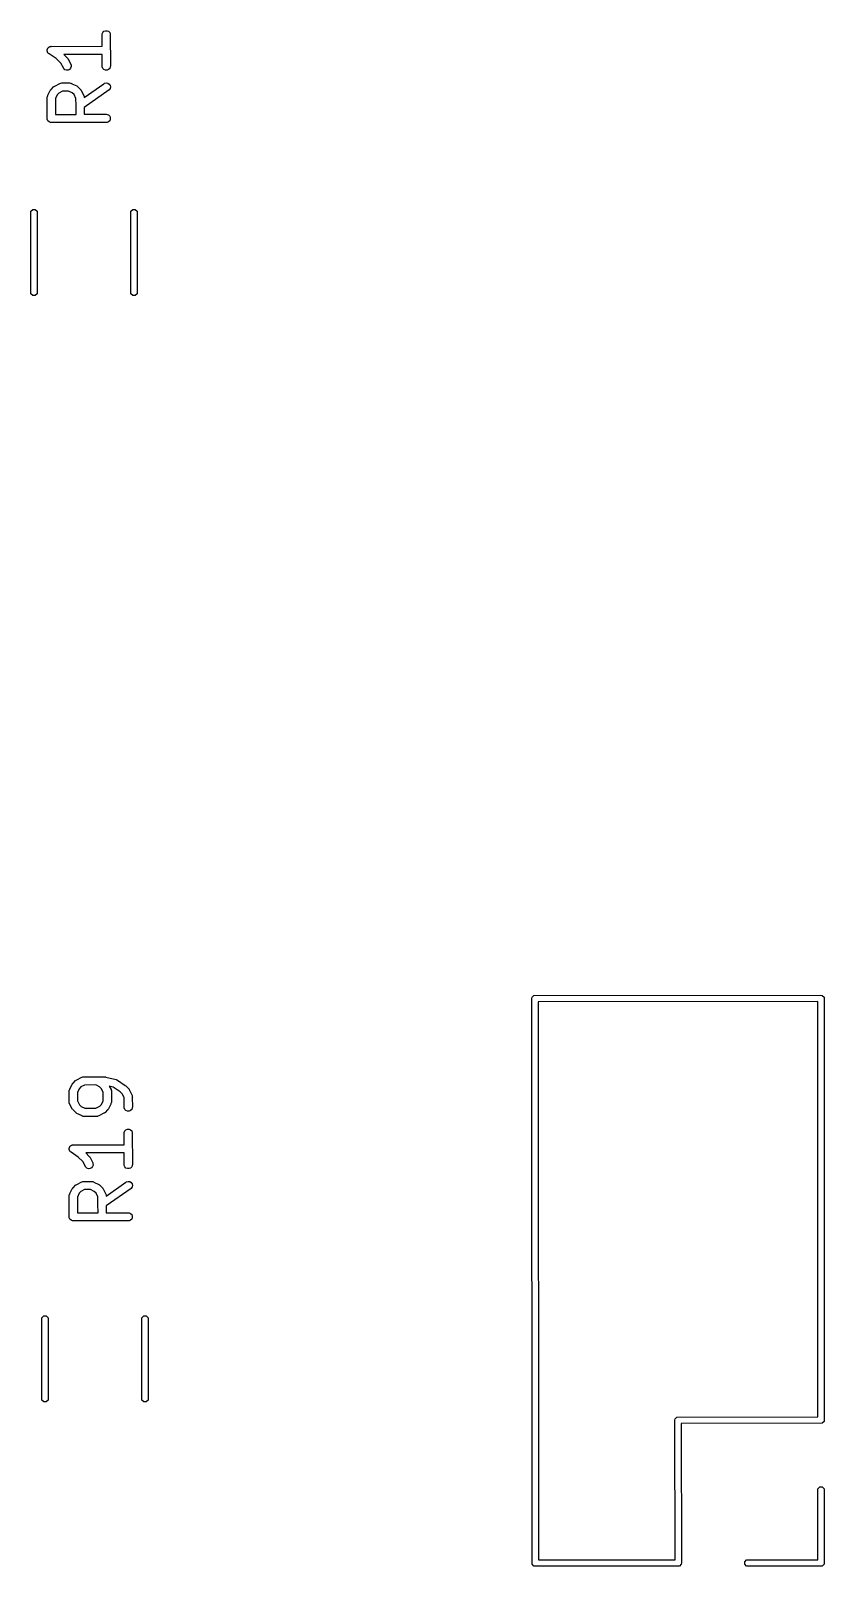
# Model space of a CAD drawing. Extents: x 37 to 347, y -147 to -34.
# Drawn here: x 240.68 to 255.12, y -137.58 to -109.61 of the extents above; entities that cross this region are included whole.
import ezdxf

# ---------------------------------------------------------------- set-up
doc = ezdxf.new("R2010")
doc.units = 0
doc.layers.add('BLACK', color=7, linetype='CONTINUOUS')

msp = doc.modelspace()

# ---------------------------------------------------------------- linework, layer by layer
at = {"layer": 'BLACK', "linetype": 'CONTINUOUS'}
for p, q in [((241.992459, -109.642617), (242.013151, -109.621925)), ((242.013151, -109.621925), (242.040187, -109.610726)), ((242.040187, -109.610726), (242.069451, -109.610726)), ((242.069451, -109.610726), (242.096487, -109.621925)), ((242.096487, -109.621925), (242.117179, -109.642617)), ((241.0079, -109.912889), (241.013151, -109.907639)), ((241.013151, -109.907639), (241.01994, -109.904826)), ((241.01994, -109.904826), (241.026046, -109.900738)), ((241.026046, -109.900738), (241.033326, -109.899281)), ((241.033326, -109.899281), (241.040187, -109.89644)), ((241.040187, -109.89644), (241.047587, -109.896429)), ((241.047587, -109.896429), (241.05474, -109.894999)), ((241.05474, -109.894999), (241.061868, -109.896409)), ((241.061868, -109.896409), (241.980337, -109.895104)), ((241.979819, -109.684285), (241.98126, -109.669653)), ((241.980337, -109.895104), (241.979819, -109.684285)), ((241.98126, -109.669653), (241.992459, -109.642617)), ((242.117179, -109.642617), (242.128378, -109.669653)), ((242.128378, -109.669653), (242.129819, -110.255713)), ((240.979819, -109.970078), (240.98126, -109.962793)), ((240.98126, -109.977282), (240.979819, -109.970078)), ((240.98126, -109.955367), (240.984072, -109.948578)), ((240.98126, -109.962793), (240.98126, -109.955367)), ((240.98126, -109.984631), (240.98126, -109.977282)), ((240.984101, -109.991491), (240.98126, -109.984631)), ((240.984072, -109.948578), (240.985498, -109.94137)), ((240.985558, -109.998772), (240.984101, -109.991491)), ((240.985498, -109.94137), (240.989617, -109.935191)), ((240.989646, -110.004877), (240.985558, -109.998772)), ((240.989617, -109.935191), (240.992459, -109.928331)), ((240.992459, -110.011667), (240.989646, -110.004877)), ((240.992459, -109.928331), (240.997654, -109.923135)), ((240.997709, -110.016917), (240.992459, -110.011667)), ((240.997654, -109.923135), (241.001731, -109.917021)), ((241.001841, -110.023087), (240.997709, -110.016917)), ((241.001731, -109.917021), (241.0079, -109.912889)), ((241.013099, -110.032307), (241.001841, -110.023087)), ((241.013151, -110.032359), (241.013099, -110.032307)), ((241.013173, -110.032368), (241.013151, -110.032359)), ((241.013216, -110.032403), (241.013173, -110.032368)), ((241.145532, -110.119142), (241.013216, -110.032403)), ((241.229881, -110.201879), (241.145532, -110.119142)), ((241.980702, -110.043684), (241.281958, -110.044676)), ((241.281958, -110.044676), (241.345947, -110.107442)), ((241.345947, -110.107442), (241.350667, -110.113192)), ((241.350667, -110.113192), (241.352164, -110.114491)), ((241.352164, -110.114491), (241.35289, -110.115901)), ((241.35289, -110.115901), (241.355275, -110.118807)), ((241.355275, -110.118807), (241.358926, -110.127622)), ((241.358926, -110.127622), (241.407615, -110.222172)), ((241.98126, -110.270345), (241.980702, -110.043684)), ((241.281283, -110.301697), (241.229881, -110.201879)), ((241.303391, -110.32087), (241.281283, -110.301697)), ((241.331152, -110.330124), (241.303391, -110.32087)), ((241.360342, -110.32805), (241.331152, -110.330124)), ((241.386517, -110.314962), (241.360342, -110.32805)), ((241.40569, -110.292855), (241.386517, -110.314962)), ((241.414944, -110.265093), (241.40569, -110.292855)), ((241.407615, -110.222172), (241.41287, -110.235903)), ((241.41287, -110.235903), (241.414944, -110.265093)), ((241.992459, -110.297381), (241.98126, -110.270345)), ((242.013151, -110.318073), (241.992459, -110.297381)), ((242.040187, -110.329272), (242.013151, -110.318073)), ((242.069451, -110.329272), (242.040187, -110.329272)), ((242.096487, -110.318073), (242.069451, -110.329272)), ((242.117179, -110.297381), (242.096487, -110.318073)), ((242.128378, -110.270345), (242.117179, -110.297381)), ((242.129819, -110.255713), (242.128378, -110.270345)), ((240.993681, -110.784251), (241.035356, -110.698363)), ((241.035356, -110.698363), (241.03932, -110.692063)), ((241.03932, -110.692063), (241.040078, -110.690236)), ((241.040078, -110.690236), (241.041208, -110.689065)), ((241.041208, -110.689065), (241.043188, -110.68592)), ((241.043188, -110.68592), (241.049682, -110.680287)), ((241.049682, -110.680287), (241.097024, -110.631252)), ((241.097024, -110.631252), (241.102773, -110.626533)), ((241.102773, -110.626533), (241.104073, -110.625035)), ((241.104073, -110.625035), (241.105486, -110.624307)), ((241.105486, -110.624307), (241.108389, -110.621925)), ((241.108389, -110.621925), (241.117199, -110.618275)), ((241.117199, -110.618275), (241.211754, -110.569584)), ((241.192115, -110.74698), (241.161871, -110.778307)), ((241.260972, -110.711522), (241.192115, -110.74698)), ((241.211754, -110.569584), (241.225485, -110.564329)), ((241.225485, -110.564329), (241.228174, -110.564137)), ((241.228174, -110.564137), (241.230663, -110.563107)), ((241.230663, -110.563107), (241.24446, -110.56298)), ((241.24446, -110.56298), (241.254675, -110.562255)), ((241.254675, -110.562255), (241.256521, -110.56287)), ((241.256521, -110.56287), (241.388152, -110.561666)), ((241.368604, -110.710537), (241.260972, -110.711522)), ((241.436986, -110.743718), (241.368604, -110.710537)), ((241.388152, -110.561666), (241.402784, -110.563107)), ((241.402784, -110.563107), (241.405273, -110.564138)), ((241.405273, -110.564138), (241.407961, -110.564329)), ((241.407961, -110.564329), (241.420954, -110.570633)), ((241.420954, -110.570633), (241.42982, -110.574306)), ((241.42982, -110.574306), (241.431042, -110.575528)), ((241.431042, -110.575528), (241.516931, -110.617203)), ((241.468313, -110.773962), (241.436986, -110.743718)), ((241.516931, -110.617203), (241.52323, -110.621167)), ((241.52323, -110.621167), (241.525058, -110.621925)), ((241.525058, -110.621925), (241.526228, -110.623055)), ((241.526228, -110.623055), (241.529374, -110.625035)), ((241.529374, -110.625035), (241.535006, -110.631529)), ((241.535006, -110.631529), (241.584042, -110.678871)), ((241.584042, -110.678871), (241.58876, -110.68462)), ((241.58876, -110.68462), (241.590259, -110.68592)), ((241.590259, -110.68592), (241.590986, -110.687333)), ((241.590986, -110.687333), (241.593369, -110.690236)), ((241.593369, -110.690236), (241.597018, -110.699046)), ((241.597018, -110.699046), (241.64571, -110.793601)), ((241.652439, -110.828079), (242.01181, -110.575223)), ((242.108989, -110.688537), (241.652904, -111.009441)), ((242.01181, -110.575223), (242.024623, -110.568013)), ((242.024623, -110.568013), (242.053194, -110.561684)), ((242.053194, -110.561684), (242.082012, -110.566769)), ((242.082012, -110.566769), (242.10669, -110.582496)), ((242.10669, -110.582496), (242.123472, -110.60647)), ((242.124716, -110.663858), (242.108989, -110.688537)), ((242.123472, -110.60647), (242.129802, -110.635041)), ((242.129802, -110.635041), (242.124716, -110.663858)), ((240.979819, -110.827142), (240.98126, -110.81251)), ((240.98126, -111.222726), (240.979819, -110.827142)), ((240.98126, -110.81251), (240.982291, -110.81002)), ((240.982291, -110.81002), (240.982482, -110.807333)), ((240.982482, -110.807333), (240.988786, -110.794339)), ((240.988786, -110.794339), (240.992459, -110.785474)), ((240.992459, -110.785474), (240.993681, -110.784251)), ((241.161871, -110.778307), (241.128503, -110.847074)), ((241.128503, -110.847074), (241.12955, -111.134408)), ((241.503684, -110.84265), (241.468313, -110.773962)), ((241.503646, -110.971624), (241.504144, -110.968801)), ((241.504162, -110.973957), (241.503646, -110.971624)), ((241.504144, -110.968801), (241.503684, -110.84265)), ((241.504745, -111.133875), (241.504162, -110.973957)), ((241.64571, -110.793601), (241.650965, -110.807332)), ((241.650965, -110.807332), (241.651156, -110.810021)), ((241.651156, -110.810021), (241.652187, -110.81251)), ((241.652187, -110.81251), (241.652233, -110.82518)), ((241.652233, -110.82518), (241.652439, -110.828079)), ((241.652904, -111.009441), (241.653356, -111.133664)), ((240.992459, -111.249762), (240.98126, -111.222726)), ((241.013151, -111.270454), (240.992459, -111.249762)), ((241.040187, -111.281653), (241.013151, -111.270454)), ((241.054819, -111.283094), (241.040187, -111.281653)), ((242.069451, -111.281653), (241.054819, -111.283094)), ((241.12955, -111.134408), (241.504745, -111.133875)), ((241.653356, -111.133664), (242.054819, -111.133094)), ((242.054819, -111.133094), (242.069451, -111.134535)), ((242.069451, -111.134535), (242.096487, -111.145734)), ((242.096487, -111.270454), (242.069451, -111.281653)), ((242.096487, -111.145734), (242.117179, -111.166426)), ((242.117179, -111.249762), (242.096487, -111.270454)), ((242.117179, -111.166426), (242.128378, -111.193462)), ((242.128378, -111.222726), (242.117179, -111.249762)), ((242.128378, -111.193462), (242.128378, -111.222726)), ((240.68, -112.922936), (240.684567, -112.899975)), ((240.684567, -114.400025), (240.68, -112.922936)), ((240.684567, -112.899975), (240.717039, -112.867503)), ((240.717039, -112.867503), (240.762961, -112.867503)), ((240.762961, -112.867503), (240.795433, -112.899975)), ((240.795433, -112.899975), (240.8, -114.377064)), ((242.5, -112.922936), (242.504567, -112.899975)), ((242.504567, -114.400025), (242.5, -112.922936)), ((242.504567, -112.899975), (242.537039, -112.867503)), ((242.537039, -112.867503), (242.582961, -112.867503)), ((242.582961, -112.867503), (242.615433, -112.899975)), ((242.615433, -112.899975), (242.62, -114.377064)), ((240.8, -114.377064), (240.795433, -114.400025)), ((242.62, -114.377064), (242.615433, -114.400025)), ((240.717039, -114.432497), (240.684567, -114.400025)), ((240.762961, -114.432497), (240.717039, -114.432497)), ((240.795433, -114.400025), (240.762961, -114.432497)), ((242.537039, -114.432497), (242.504567, -114.400025)), ((242.582961, -114.432497), (242.537039, -114.432497)), ((242.615433, -114.400025), (242.582961, -114.432497)), ((249.802332, -127.238057), (249.806899, -127.215096)), ((249.806899, -137.541018), (249.802332, -127.238057)), ((249.806899, -127.215096), (249.839371, -127.182624)), ((249.839371, -127.182624), (255.062332, -127.178057)), ((255.062332, -127.178057), (255.085293, -127.182624)), ((255.085293, -127.182624), (255.117765, -127.215096)), ((255.117765, -127.215096), (255.122332, -134.918057)), ((255.002364, -127.293562), (249.917801, -127.298008)), ((249.917801, -127.298008), (249.922307, -137.462479)), ((255.006849, -134.858153), (255.002364, -127.293562)), ((241.379819, -128.928571), (241.38126, -128.913939)), ((241.381077, -129.107658), (241.379819, -128.928571)), ((241.38126, -128.913939), (241.382291, -128.911449)), ((241.382291, -128.911449), (241.382482, -128.908762)), ((241.382482, -128.908762), (241.388786, -128.895768)), ((241.388786, -128.895768), (241.392459, -128.886903)), ((241.392459, -128.886903), (241.393681, -128.88568)), ((241.393681, -128.88568), (241.435356, -128.799792)), ((241.435356, -128.799792), (241.43932, -128.793492)), ((241.43932, -128.793492), (241.440078, -128.791665)), ((241.440078, -128.791665), (241.441208, -128.790494)), ((241.441208, -128.790494), (241.443188, -128.787349)), ((241.443188, -128.787349), (241.449682, -128.781716)), ((241.449682, -128.781716), (241.497024, -128.732681)), ((241.497024, -128.732681), (241.502773, -128.727962)), ((241.502773, -128.727962), (241.504073, -128.726464)), ((241.504073, -128.726464), (241.505486, -128.725736)), ((241.505486, -128.725736), (241.508389, -128.723354)), ((241.508389, -128.723354), (241.517199, -128.719704)), ((241.517199, -128.719704), (241.611754, -128.671013)), ((241.561871, -128.879736), (241.528619, -128.948266)), ((241.592115, -128.848409), (241.561871, -128.879736)), ((241.660803, -128.813038), (241.592115, -128.848409)), ((241.611754, -128.671013), (241.625485, -128.665758)), ((241.625485, -128.665758), (241.628174, -128.665566)), ((241.628174, -128.665566), (241.630663, -128.664536)), ((241.630663, -128.664536), (241.643333, -128.664489)), ((241.643333, -128.664489), (241.654675, -128.663684)), ((241.654675, -128.663684), (241.656943, -128.66444)), ((241.656943, -128.66444), (242.026247, -128.663095)), ((241.864521, -128.812296), (241.660803, -128.813038)), ((241.932224, -128.845147), (241.864521, -128.812296)), ((241.963551, -128.875391), (241.932224, -128.845147)), ((241.998975, -128.944182), (241.963551, -128.875391)), ((242.026247, -128.663095), (242.0288, -128.663346)), ((242.0288, -128.663346), (242.029893, -128.663184)), ((242.029893, -128.663184), (242.031764, -128.663638)), ((242.031764, -128.663638), (242.040879, -128.664536)), ((242.040879, -128.664536), (242.048547, -128.667712)), ((242.048547, -128.667712), (242.234913, -128.712953)), ((242.183097, -128.853347), (242.110395, -128.835698)), ((242.110395, -128.835698), (242.140948, -128.89503)), ((242.140948, -128.89503), (242.146203, -128.908761)), ((242.146203, -128.908761), (242.146394, -128.91145)), ((242.146394, -128.91145), (242.147425, -128.913939)), ((242.147425, -128.913939), (242.147518, -128.927278)), ((242.147518, -128.927278), (242.148277, -128.937951)), ((242.30748, -128.934886), (242.183097, -128.853347)), ((242.234913, -128.712953), (242.243535, -128.716033)), ((242.243535, -128.716033), (242.245352, -128.716393)), ((242.245352, -128.716393), (242.246323, -128.717029)), ((242.246323, -128.717029), (242.248759, -128.7179)), ((242.248759, -128.7179), (242.257262, -128.7242)), ((242.257262, -128.7242), (242.401183, -128.818548)), ((242.401183, -128.818548), (242.401223, -128.818581)), ((242.401223, -128.818581), (242.401247, -128.818591)), ((242.401247, -128.818591), (242.401311, -128.818653)), ((242.401311, -128.818653), (242.412558, -128.827864)), ((242.412558, -128.827864), (242.415678, -128.832523)), ((242.415678, -128.832523), (242.460232, -128.875537)), ((242.460232, -128.875537), (242.46495, -128.881286)), ((242.46495, -128.881286), (242.46645, -128.882587)), ((242.46645, -128.882587), (242.467177, -128.884)), ((242.467177, -128.884), (242.46956, -128.886903)), ((242.46956, -128.886903), (242.473209, -128.895713)), ((242.473209, -128.895713), (242.521901, -128.990268)), ((241.380408, -129.109666), (241.381077, -129.107658)), ((241.381166, -129.120338), (241.380408, -129.109666)), ((241.38126, -129.133679), (241.381166, -129.120338)), ((241.382291, -129.136168), (241.38126, -129.133679)), ((241.382482, -129.138856), (241.382291, -129.136168)), ((241.387737, -129.152588), (241.382482, -129.138856)), ((241.436429, -129.247144), (241.387737, -129.152588)), ((241.528619, -128.948266), (241.529709, -129.103435)), ((241.529709, -129.103435), (241.565133, -129.172226)), ((241.565133, -129.172226), (241.596461, -129.202471)), ((241.596461, -129.202471), (241.665082, -129.235767)), ((241.867818, -129.234611), (241.936569, -129.199208)), ((241.936569, -129.199208), (241.966814, -129.16788)), ((241.966814, -129.16788), (242.000065, -129.099351)), ((242.000065, -129.099351), (241.998975, -128.944182)), ((242.135004, -129.161936), (242.093329, -129.247826)), ((242.136226, -129.160715), (242.135004, -129.161936)), ((242.139895, -129.151855), (242.136226, -129.160715)), ((242.146203, -129.138857), (242.139895, -129.151855)), ((242.146394, -129.136167), (242.146203, -129.138857)), ((242.147425, -129.133679), (242.146394, -129.136167)), ((242.148866, -129.119047), (242.147425, -129.133679)), ((242.148277, -128.937951), (242.147607, -128.939958)), ((242.147607, -128.939958), (242.148866, -129.119047)), ((242.344504, -128.97063), (242.30748, -128.934886)), ((242.379928, -129.03942), (242.344504, -128.97063)), ((242.38126, -129.228917), (242.379928, -129.03942)), ((242.521901, -128.990268), (242.527156, -129.003999)), ((242.527156, -129.003999), (242.527347, -129.006688)), ((242.527347, -129.006688), (242.528378, -129.009177)), ((242.528378, -129.009177), (242.528471, -129.022516)), ((242.528471, -129.022516), (242.52923, -129.033189)), ((242.52923, -129.033189), (242.52856, -129.035196)), ((242.52856, -129.035196), (242.529819, -129.214285)), ((241.440078, -129.255953), (241.436429, -129.247144)), ((241.44246, -129.258855), (241.440078, -129.255953)), ((241.443188, -129.260269), (241.44246, -129.258855)), ((241.444686, -129.261568), (241.443188, -129.260269)), ((241.449405, -129.267318), (241.444686, -129.261568)), ((241.49844, -129.314659), (241.449405, -129.267318)), ((241.504073, -129.321154), (241.49844, -129.314659)), ((241.507218, -129.323133), (241.504073, -129.321154)), ((241.508389, -129.324264), (241.507218, -129.323133)), ((241.510216, -129.325021), (241.508389, -129.324264)), ((241.516516, -129.328986), (241.510216, -129.325021)), ((241.602405, -129.370661), (241.516516, -129.328986)), ((241.603627, -129.371883), (241.602405, -129.370661)), ((241.612486, -129.375552), (241.603627, -129.371883)), ((241.625485, -129.38186), (241.612486, -129.375552)), ((241.628174, -129.382051), (241.625485, -129.38186)), ((241.630663, -129.383082), (241.628174, -129.382051)), ((241.645295, -129.384523), (241.630663, -129.383082)), ((241.871899, -129.38323), (241.645295, -129.384523)), ((241.665082, -129.235767), (241.867818, -129.234611)), ((241.874009, -129.383934), (241.871899, -129.38323)), ((241.884951, -129.383156), (241.874009, -129.383934)), ((241.898022, -129.383082), (241.884951, -129.383156)), ((241.900511, -129.38205), (241.898022, -129.383082)), ((241.903199, -129.38186), (241.900511, -129.38205)), ((241.916931, -129.376605), (241.903199, -129.38186)), ((242.011487, -129.327912), (241.916931, -129.376605)), ((242.020296, -129.324264), (242.011487, -129.327912)), ((242.023198, -129.321881), (242.020296, -129.324264)), ((242.024612, -129.321154), (242.023198, -129.321881)), ((242.025911, -129.319655), (242.024612, -129.321154)), ((242.031661, -129.314937), (242.025911, -129.319655)), ((242.079002, -129.265901), (242.031661, -129.314937)), ((242.085497, -129.260269), (242.079002, -129.265901)), ((242.087476, -129.257123), (242.085497, -129.260269)), ((242.088607, -129.255953), (242.087476, -129.257123)), ((242.089364, -129.254125), (242.088607, -129.255953)), ((242.093329, -129.247826), (242.089364, -129.254125)), ((242.392459, -129.255953), (242.38126, -129.228917)), ((242.413151, -129.276645), (242.392459, -129.255953)), ((242.440187, -129.287844), (242.413151, -129.276645)), ((242.469451, -129.287844), (242.440187, -129.287844)), ((242.496487, -129.276645), (242.469451, -129.287844)), ((242.517179, -129.255953), (242.496487, -129.276645)), ((242.528378, -129.228917), (242.517179, -129.255953)), ((242.529819, -129.214285), (242.528378, -129.228917)), ((242.379819, -129.690476), (242.38126, -129.675844)), ((242.380337, -129.901295), (242.379819, -129.690476)), ((242.38126, -129.675844), (242.392459, -129.648808)), ((242.392459, -129.648808), (242.413151, -129.628116)), ((242.413151, -129.628116), (242.440187, -129.616917)), ((242.440187, -129.616917), (242.469451, -129.616917)), ((242.469451, -129.616917), (242.496487, -129.628116)), ((242.496487, -129.628116), (242.517179, -129.648808)), ((242.517179, -129.648808), (242.528378, -129.675844)), ((242.528378, -129.675844), (242.529819, -130.261904)), ((241.379819, -129.976269), (241.38126, -129.968984)), ((241.38126, -129.983473), (241.379819, -129.976269)), ((241.38126, -129.961558), (241.384072, -129.954769)), ((241.38126, -129.968984), (241.38126, -129.961558)), ((241.38126, -129.990822), (241.38126, -129.983473)), ((241.384101, -129.997682), (241.38126, -129.990822)), ((241.384072, -129.954769), (241.385498, -129.947561)), ((241.385558, -130.004963), (241.384101, -129.997682)), ((241.385498, -129.947561), (241.389617, -129.941382)), ((241.389646, -130.011068), (241.385558, -130.004963)), ((241.389617, -129.941382), (241.392459, -129.934522)), ((241.392459, -130.017858), (241.389646, -130.011068)), ((241.392459, -129.934522), (241.397654, -129.929326)), ((241.397709, -130.023108), (241.392459, -130.017858)), ((241.397654, -129.929326), (241.401731, -129.923212)), ((241.401841, -130.029278), (241.397709, -130.023108)), ((241.401731, -129.923212), (241.4079, -129.91908)), ((241.413099, -130.038498), (241.401841, -130.029278)), ((241.4079, -129.91908), (241.413151, -129.91383)), ((241.413151, -130.03855), (241.413099, -130.038498)), ((241.413151, -129.91383), (241.41994, -129.911017)), ((241.413173, -130.038559), (241.413151, -130.03855)), ((241.413216, -130.038594), (241.413173, -130.038559)), ((241.545532, -130.125333), (241.413216, -130.038594)), ((241.41994, -129.911017), (241.426046, -129.906929)), ((241.426046, -129.906929), (241.433326, -129.905472)), ((241.433326, -129.905472), (241.440187, -129.902631)), ((241.440187, -129.902631), (241.447587, -129.90262)), ((241.447587, -129.90262), (241.45474, -129.90119)), ((241.45474, -129.90119), (241.461868, -129.9026)), ((241.461868, -129.9026), (242.380337, -129.901295)), ((241.629881, -130.20807), (241.545532, -130.125333)), ((241.681283, -130.307888), (241.629881, -130.20807)), ((241.703391, -130.327061), (241.681283, -130.307888)), ((242.380702, -130.049875), (241.681958, -130.050867)), ((241.681958, -130.050867), (241.745947, -130.113633)), ((241.731152, -130.336315), (241.703391, -130.327061)), ((241.745947, -130.113633), (241.750667, -130.119383)), ((241.750667, -130.119383), (241.752164, -130.120682)), ((241.752164, -130.120682), (241.75289, -130.122092)), ((241.75289, -130.122092), (241.755275, -130.124998)), ((241.755275, -130.124998), (241.758926, -130.133813)), ((241.758926, -130.133813), (241.807615, -130.228363)), ((241.786517, -130.321153), (241.760342, -130.334241)), ((241.80569, -130.299046), (241.786517, -130.321153)), ((241.814944, -130.271284), (241.80569, -130.299046)), ((241.807615, -130.228363), (241.81287, -130.242094)), ((241.81287, -130.242094), (241.814944, -130.271284)), ((242.38126, -130.276536), (242.380702, -130.049875)), ((242.392459, -130.303572), (242.38126, -130.276536)), ((242.413151, -130.324264), (242.392459, -130.303572)), ((242.440187, -130.335463), (242.413151, -130.324264)), ((242.496487, -130.324264), (242.469451, -130.335463)), ((242.517179, -130.303572), (242.496487, -130.324264)), ((242.528378, -130.276536), (242.517179, -130.303572)), ((242.529819, -130.261904), (242.528378, -130.276536)), ((241.517199, -130.624466), (241.611754, -130.575775)), ((241.611754, -130.575775), (241.625485, -130.57052)), ((241.625485, -130.57052), (241.628174, -130.570328)), ((241.628174, -130.570328), (241.630663, -130.569298)), ((241.630663, -130.569298), (241.64446, -130.569171)), ((241.64446, -130.569171), (241.654675, -130.568446)), ((241.654675, -130.568446), (241.656521, -130.569061)), ((241.656521, -130.569061), (241.788152, -130.567857)), ((241.760342, -130.334241), (241.731152, -130.336315)), ((241.788152, -130.567857), (241.802784, -130.569298)), ((241.802784, -130.569298), (241.805273, -130.570329)), ((241.805273, -130.570329), (241.807961, -130.57052)), ((241.807961, -130.57052), (241.820954, -130.576824)), ((241.820954, -130.576824), (241.82982, -130.580497)), ((241.82982, -130.580497), (241.831042, -130.581719)), ((241.831042, -130.581719), (241.916931, -130.623394)), ((242.052439, -130.83427), (242.41181, -130.581414)), ((242.41181, -130.581414), (242.424623, -130.574204)), ((242.424623, -130.574204), (242.453194, -130.567875)), ((242.469451, -130.335463), (242.440187, -130.335463)), ((242.453194, -130.567875), (242.482012, -130.57296)), ((242.482012, -130.57296), (242.50669, -130.588687)), ((242.50669, -130.588687), (242.523472, -130.612661)), ((241.379819, -130.833333), (241.38126, -130.818701)), ((241.38126, -131.228917), (241.379819, -130.833333)), ((241.38126, -130.818701), (241.382291, -130.816211)), ((241.382291, -130.816211), (241.382482, -130.813524)), ((241.382482, -130.813524), (241.388786, -130.80053)), ((241.388786, -130.80053), (241.392459, -130.791665)), ((241.392459, -130.791665), (241.393681, -130.790442)), ((241.393681, -130.790442), (241.435356, -130.704554)), ((241.435356, -130.704554), (241.43932, -130.698254)), ((241.43932, -130.698254), (241.440078, -130.696427)), ((241.440078, -130.696427), (241.441208, -130.695256)), ((241.441208, -130.695256), (241.443188, -130.692111)), ((241.443188, -130.692111), (241.449682, -130.686478)), ((241.449682, -130.686478), (241.497024, -130.637443)), ((241.497024, -130.637443), (241.502773, -130.632724)), ((241.502773, -130.632724), (241.504073, -130.631226)), ((241.504073, -130.631226), (241.505486, -130.630498)), ((241.505486, -130.630498), (241.508389, -130.628116)), ((241.508389, -130.628116), (241.517199, -130.624466)), ((241.561871, -130.784498), (241.528503, -130.853265)), ((241.528503, -130.853265), (241.52955, -131.140599)), ((241.592115, -130.753171), (241.561871, -130.784498)), ((241.660972, -130.717713), (241.592115, -130.753171)), ((241.768604, -130.716728), (241.660972, -130.717713)), ((241.836986, -130.749909), (241.768604, -130.716728)), ((241.868313, -130.780153), (241.836986, -130.749909)), ((241.903684, -130.848841), (241.868313, -130.780153)), ((241.904144, -130.974992), (241.903684, -130.848841)), ((241.916931, -130.623394), (241.92323, -130.627358)), ((241.92323, -130.627358), (241.925058, -130.628116)), ((241.925058, -130.628116), (241.926228, -130.629246)), ((241.926228, -130.629246), (241.929374, -130.631226)), ((241.929374, -130.631226), (241.935006, -130.63772)), ((241.935006, -130.63772), (241.984042, -130.685062)), ((241.984042, -130.685062), (241.98876, -130.690811)), ((241.98876, -130.690811), (241.990259, -130.692111)), ((241.990259, -130.692111), (241.990986, -130.693524)), ((241.990986, -130.693524), (241.993369, -130.696427)), ((241.993369, -130.696427), (241.997018, -130.705237)), ((241.997018, -130.705237), (242.04571, -130.799792)), ((242.04571, -130.799792), (242.050965, -130.813523)), ((242.050965, -130.813523), (242.051156, -130.816212)), ((242.051156, -130.816212), (242.052187, -130.818701)), ((242.052187, -130.818701), (242.052233, -130.831371)), ((242.052233, -130.831371), (242.052439, -130.83427)), ((242.508989, -130.694728), (242.052904, -131.015632)), ((242.524716, -130.670049), (242.508989, -130.694728)), ((242.523472, -130.612661), (242.529802, -130.641232)), ((242.529802, -130.641232), (242.524716, -130.670049)), ((241.52955, -131.140599), (241.904745, -131.140066)), ((241.903646, -130.977815), (241.904144, -130.974992)), ((241.904162, -130.980148), (241.903646, -130.977815)), ((241.904745, -131.140066), (241.904162, -130.980148)), ((242.052904, -131.015632), (242.053356, -131.139855)), ((242.053356, -131.139855), (242.454819, -131.139285)), ((242.454819, -131.139285), (242.469451, -131.140726)), ((242.469451, -131.140726), (242.496487, -131.151925)), ((242.496487, -131.151925), (242.517179, -131.172617)), ((241.392459, -131.255953), (241.38126, -131.228917)), ((241.413151, -131.276645), (241.392459, -131.255953)), ((241.440187, -131.287844), (241.413151, -131.276645)), ((241.454819, -131.289285), (241.440187, -131.287844)), ((242.469451, -131.287844), (241.454819, -131.289285)), ((242.496487, -131.276645), (242.469451, -131.287844)), ((242.517179, -131.255953), (242.496487, -131.276645)), ((242.517179, -131.172617), (242.528378, -131.199653)), ((242.528378, -131.228917), (242.517179, -131.255953)), ((242.528378, -131.199653), (242.528378, -131.228917)), ((240.88, -133.072936), (240.884567, -133.049975)), ((240.884567, -134.550025), (240.88, -133.072936)), ((240.884567, -133.049975), (240.917039, -133.017503)), ((240.917039, -133.017503), (240.962961, -133.017503)), ((240.962961, -133.017503), (240.995433, -133.049975)), ((240.995433, -133.049975), (241, -134.527064)), ((242.7, -133.072936), (242.704567, -133.049975)), ((242.704567, -134.550025), (242.7, -133.072936)), ((242.704567, -133.049975), (242.737039, -133.017503)), ((242.737039, -133.017503), (242.782961, -133.017503)), ((242.782961, -133.017503), (242.815433, -133.049975)), ((242.815433, -133.049975), (242.82, -134.527064)), ((240.917039, -134.582497), (240.884567, -134.550025)), ((240.962961, -134.582497), (240.917039, -134.582497)), ((240.995433, -134.550025), (240.962961, -134.582497)), ((241, -134.527064), (240.995433, -134.550025)), ((242.737039, -134.582497), (242.704567, -134.550025)), ((242.782961, -134.582497), (242.737039, -134.582497)), ((242.815433, -134.550025), (242.782961, -134.582497)), ((242.82, -134.527064), (242.815433, -134.550025)), ((252.402332, -134.918057), (252.406899, -134.895096)), ((252.406754, -137.458153), (252.402332, -134.918057)), ((252.406899, -134.895096), (252.439371, -134.862624)), ((252.439371, -134.862624), (255.006849, -134.858153)), ((255.085293, -134.97349), (252.517909, -134.97796)), ((252.517909, -134.97796), (252.522332, -137.518057)), ((255.117765, -134.941018), (255.085293, -134.97349)), ((255.122332, -134.918057), (255.117765, -134.941018)), ((255.002332, -136.188057), (255.006899, -136.165096)), ((255.006619, -137.458245), (255.002332, -136.188057)), ((255.006899, -136.165096), (255.039371, -136.132624)), ((255.039371, -136.132624), (255.085293, -136.132624)), ((255.085293, -136.132624), (255.117765, -136.165096)), ((255.117765, -136.165096), (255.122332, -137.518057)), ((249.839371, -137.57349), (249.806899, -137.541018)), ((249.862332, -137.578057), (249.839371, -137.57349)), ((252.485293, -137.57349), (249.862332, -137.578057)), ((249.922307, -137.462479), (252.406754, -137.458153)), ((252.517765, -137.541018), (252.485293, -137.57349)), ((252.522332, -137.518057), (252.517765, -137.541018)), ((253.676899, -137.495096), (253.709371, -137.462624)), ((253.676899, -137.541018), (253.676899, -137.495096)), ((253.709371, -137.57349), (253.676899, -137.541018)), ((253.709371, -137.462624), (255.006619, -137.458245)), ((253.732332, -137.578057), (253.709371, -137.57349)), ((255.085293, -137.57349), (253.732332, -137.578057)), ((255.117765, -137.541018), (255.085293, -137.57349)), ((255.122332, -137.518057), (255.117765, -137.541018))]:
    msp.add_line(p, q, dxfattribs=at)

doc.saveas('drawing.dxf')
